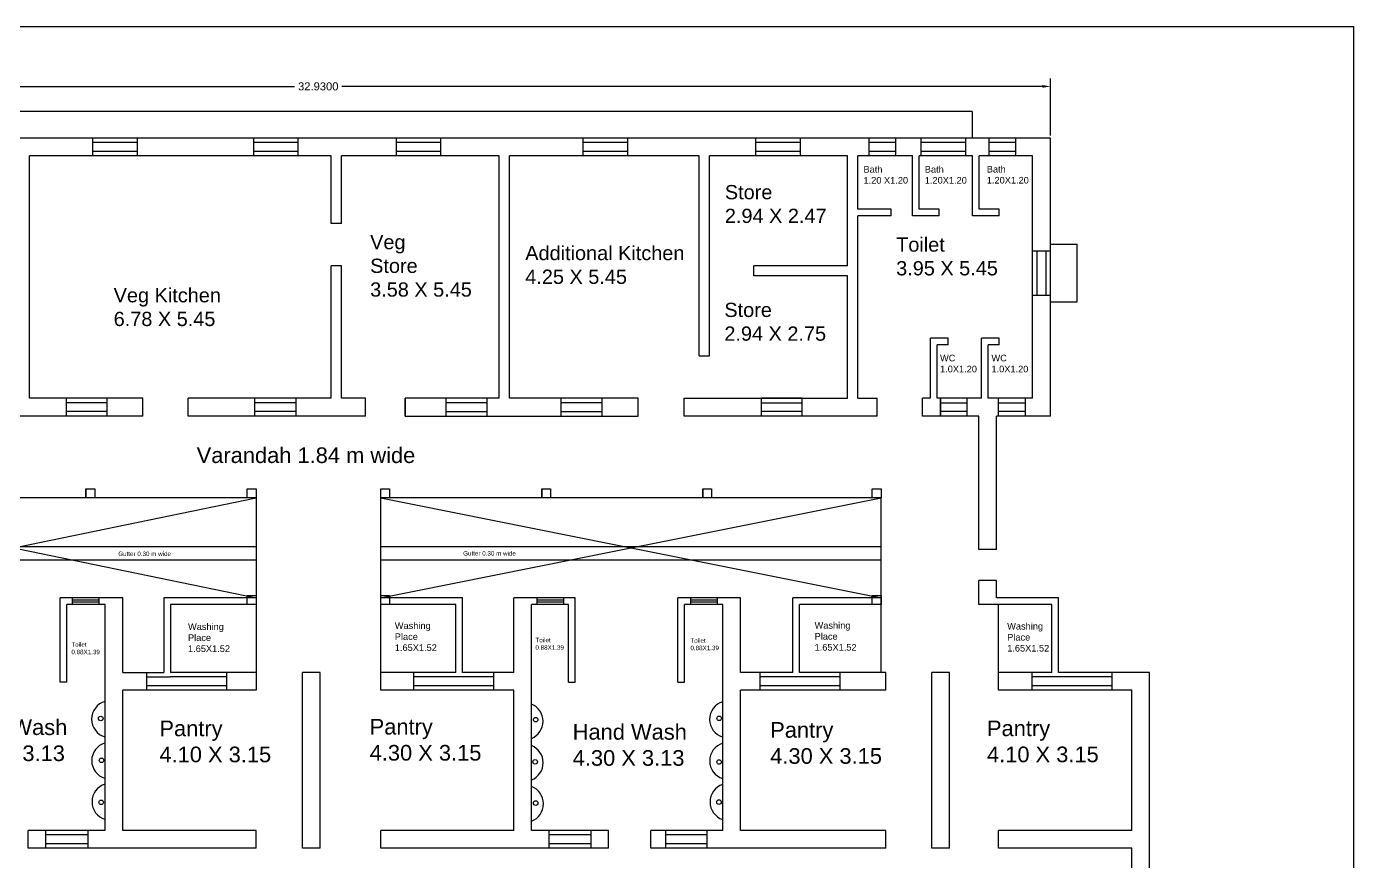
# Model space of a CAD drawing. Header units: inches. Extents: x 101 to 668, y -217 to 99.
# Drawn here: x 487.62 to 517.46, y -50.74 to -31.96 of the extents above; entities that cross this region are included whole.
import ezdxf

# ---------------------------------------------------------------- set-up
doc = ezdxf.new("R2010")
doc.units = ezdxf.units.IN
doc.header["$MEASUREMENT"] = 0
doc.styles.get("Standard").update_dxf_attribs({"font": 'arial.ttf'})
doc.dimstyles.get("Standard").update_dxf_attribs({"dimtxt": 0.18, "dimasz": 0.18, "dimexe": 0.18, "dimexo": 0.0625, "dimgap": 0.09, "dimtad": 0, "dimtih": 1, "dimtoh": 1, "dimdec": 4, "dimzin": 0, "dimdsep": 46, "dimtxsty": 'Standard', "dimcen": 0.09, "dimadec": 0, "dimazin": 0, "dimtfac": 1, "dimtdec": 4, "dimtofl": 0, "dimtmove": 0, "dimatfit": 3, "dimfxl": 1, "dimtolj": 1, "dimtzin": 0, "dimarcsym": 0})

# ---------------------------------------------------------------- blocks, each defined once
blk = doc.blocks.new('*D153')
at = {"color": 0, "lineweight": -2}
for p, q in [((477.716, -34.412), (477.716, -33.131)), ((477.896, -33.311), (493.648, -33.311)), ((510.466, -33.311), (494.714, -33.311)), ((510.646, -34.412), (510.646, -33.131))]:
    blk.add_line(p, q, dxfattribs=at)
at = {"color": 0}
for points in [[(477.896, -33.281), (477.896, -33.341), (477.716, -33.311)], [(510.466, -33.281), (510.466, -33.341), (510.646, -33.311)]]:
    blk.add_solid(points, dxfattribs=at)
at = {"layer": 'Defpoints', "color": 0}
for p in [(510.646, -33.311), (477.716, -34.475), (510.646, -34.475)]:
    blk.add_point(p, dxfattribs=at)
at = {"color": 0, "insert": (494.181, -33.311), "char_height": 0.18, "attachment_point": 5}
blk.add_mtext('\\A1;32.9300', dxfattribs=at)

msp = doc.modelspace()

# ---------------------------------------------------------------- linework, layer by layer
for p, q in [((508.88342, -33.87479), (479.21308, -33.87479)), ((508.88342, -33.87479), (508.88342, -34.47479)), ((510.64609, -34.47479), (477.71609, -34.47479)), ((489.10571, -34.47479), (489.10571, -34.87479)), ((490.10571, -34.57479), (489.10571, -34.57479)), ((490.10571, -34.47479), (490.10571, -34.87479)), ((492.72425, -34.47479), (492.72425, -34.87479)), ((493.72425, -34.57479), (492.72425, -34.57479)), ((493.72425, -34.47479), (493.72425, -34.87479)), ((495.93245, -34.47479), (495.93245, -34.87479)), ((496.93245, -34.57479), (495.93245, -34.57479)), ((496.93245, -34.47479), (496.93245, -34.87479)), ((500.13259, -34.47479), (500.13259, -34.87479)), ((501.13259, -34.57479), (500.13259, -34.57479)), ((501.13259, -34.47479), (501.13259, -34.87479)), ((504.01555, -34.47479), (504.01555, -34.87479)), ((505.01555, -34.57479), (504.01555, -34.57479)), ((505.01555, -34.47479), (505.01555, -34.87479)), ((506.57211, -34.87479), (506.57211, -34.47479)), ((507.17211, -34.57479), (506.57211, -34.57479)), ((507.17211, -34.87479), (507.17211, -34.47479)), ((507.73342, -34.47479), (507.73342, -34.87479)), ((508.73342, -34.57479), (507.73342, -34.57479)), ((508.73342, -34.47479), (508.73342, -34.87479)), ((509.26792, -34.87479), (509.26792, -34.47479)), ((509.86792, -34.57479), (509.26792, -34.57479)), ((509.86792, -34.87479), (509.86792, -34.47479)), ((510.64609, -40.72479), (510.64609, -34.47479)), ((491.65823, -34.87479), (487.68609, -34.87479)), ((487.68609, -40.32479), (487.68609, -34.87479)), ((490.10571, -34.77479), (489.10571, -34.77479)), ((494.47087, -34.87479), (491.65823, -34.87479)), ((493.72425, -34.77479), (492.72425, -34.77479)), ((494.47087, -36.39479), (494.47087, -34.87479)), ((498.25171, -34.87479), (494.70087, -34.87479)), ((494.70087, -36.39479), (494.70087, -34.87479)), ((496.93245, -34.77479), (495.93245, -34.77479)), ((498.25171, -40.32479), (498.25171, -34.87479)), ((502.74945, -34.87479), (498.48171, -34.87479)), ((498.48171, -40.32479), (498.48171, -34.87479)), ((501.13259, -34.77479), (500.13259, -34.77479)), ((502.74945, -39.37479), (502.74945, -34.87479)), ((506.08471, -34.87479), (502.97945, -34.87479)), ((502.97945, -37.34479), (502.97945, -34.87479)), ((505.01555, -34.77479), (504.01555, -34.77479)), ((506.08471, -37.34479), (506.08471, -34.87479)), ((507.54609, -34.87479), (506.31471, -34.87479)), ((506.31471, -36.07479), (506.31471, -34.87479)), ((507.54609, -34.87479), (506.31471, -34.87479)), ((506.31471, -36.07479), (506.31471, -34.87479)), ((507.17211, -34.77479), (506.57211, -34.77479)), ((507.54609, -36.22479), (507.54609, -34.87479)), ((508.89609, -34.87479), (507.69609, -34.87479)), ((507.69609, -36.07479), (507.69609, -34.87479)), ((508.89609, -34.87479), (507.69609, -34.87479)), ((508.73342, -34.77479), (507.73342, -34.77479)), ((508.89609, -36.22479), (508.89609, -34.87479)), ((510.24609, -34.87479), (509.04609, -34.87479)), ((509.04609, -36.07479), (509.04609, -34.87479)), ((510.24609, -34.87479), (509.04609, -34.87479)), ((509.86792, -34.77479), (509.26792, -34.77479)), ((510.24609, -40.32479), (510.24609, -34.87479)), ((510.24609, -40.32479), (510.24609, -34.87479)), ((507.06471, -36.07479), (506.31471, -36.07479)), ((507.06471, -36.22479), (507.06471, -36.07479)), ((508.14609, -36.07479), (507.69609, -36.07479)), ((508.14609, -36.22479), (508.14609, -36.07479)), ((509.49609, -36.07479), (509.04609, -36.07479)), ((509.49609, -36.22479), (509.49609, -36.07479)), ((509.49609, -36.22479), (509.49609, -36.07479)), ((494.70087, -36.39479), (494.47087, -36.39479)), ((504.01555, -36.15224), (504.01555, -36.15224)), ((506.31471, -37.34479), (506.31471, -36.22479)), ((507.06471, -36.22479), (506.31471, -36.22479)), ((508.14609, -36.22479), (507.54609, -36.22479)), ((509.49609, -36.22479), (508.89609, -36.22479)), ((510.64609, -36.85565), (511.24609, -36.85565)), ((511.24609, -38.15565), (511.24609, -36.85565)), ((510.24609, -37.00565), (510.64609, -37.00565)), ((510.34609, -38.00565), (510.34609, -37.00565)), ((510.54609, -38.00565), (510.54609, -37.00565)), ((494.47087, -40.32479), (494.47087, -37.34479)), ((494.70087, -37.34479), (494.47087, -37.34479)), ((494.70087, -40.32479), (494.70087, -37.34479)), ((502.97945, -39.37479), (502.97945, -37.34479)), ((506.08471, -37.34479), (503.97945, -37.34479)), ((503.97945, -37.57479), (503.97945, -37.34479)), ((506.08471, -37.57479), (503.97945, -37.57479)), ((506.08471, -40.32479), (506.08471, -37.57479)), ((506.31471, -40.32479), (506.31471, -37.34479)), ((510.24609, -38.00565), (510.64609, -38.00565)), ((510.64609, -38.15565), (511.24609, -38.15565)), ((507.94609, -40.32479), (507.94609, -38.97479)), ((508.34609, -38.97479), (507.94609, -38.97479)), ((508.34609, -39.12479), (508.34609, -38.97479)), ((509.09609, -40.32479), (509.09609, -38.97479)), ((509.49609, -38.97479), (509.09609, -38.97479)), ((509.49609, -39.12479), (509.49609, -38.97479)), ((502.74945, -39.37479), (502.97945, -39.37479)), ((508.09609, -40.32479), (508.09609, -39.12479)), ((508.34609, -39.12479), (508.09609, -39.12479)), ((509.24609, -40.32479), (509.24609, -39.12479)), ((509.49609, -39.12479), (509.24609, -39.12479)), ((490.23609, -40.32479), (487.68609, -40.32479)), ((488.51609, -40.72479), (488.51609, -40.32479)), ((489.43609, -40.42479), (488.51609, -40.42479)), ((489.43609, -40.72479), (489.43609, -40.32479)), ((490.23609, -40.72479), (490.23609, -40.32479)), ((494.47087, -40.32479), (491.25609, -40.32479)), ((491.25609, -40.72479), (491.25609, -40.32479)), ((492.75609, -40.72479), (492.75609, -40.32479)), ((493.68609, -40.42479), (492.75609, -40.42479)), ((493.68609, -40.72479), (493.68609, -40.32479)), ((495.24609, -40.32479), (494.70087, -40.32479)), ((495.24609, -40.72479), (495.24609, -40.32479)), ((496.13609, -40.72479), (496.13609, -40.32479)), ((498.25171, -40.32479), (496.13609, -40.32479)), ((496.13609, -40.32479), (496.13609, -40.72479)), ((497.05609, -40.72479), (497.05609, -40.32479)), ((497.97609, -40.42479), (497.05609, -40.42479)), ((497.97609, -40.72479), (497.97609, -40.32479)), ((501.37609, -40.32479), (498.48171, -40.32479)), ((499.64609, -40.72479), (499.64609, -40.32479)), ((500.56609, -40.42479), (499.64609, -40.42479)), ((500.56609, -40.72479), (500.56609, -40.32479)), ((501.37609, -40.72479), (501.37609, -40.32479)), ((502.40609, -40.72479), (502.40609, -40.32479)), ((502.40609, -40.32479), (506.08471, -40.32479)), ((505.06609, -40.32479), (504.14609, -40.32479)), ((504.14609, -40.72479), (504.14609, -40.32479)), ((504.14609, -40.42479), (505.06609, -40.42479)), ((505.06609, -40.72479), (505.06609, -40.32479)), ((506.31471, -40.32479), (506.74609, -40.32479)), ((506.74609, -40.72479), (506.74609, -40.32479)), ((507.94609, -40.32479), (507.76609, -40.32479)), ((507.94609, -40.32479), (507.76609, -40.32479)), ((507.76609, -40.72479), (507.76609, -40.32479)), ((507.94609, -40.32479), (507.76609, -40.32479)), ((507.94609, -40.32479), (507.76609, -40.32479)), ((509.09609, -40.32479), (508.09609, -40.32479)), ((508.11609, -40.32479), (508.09609, -40.32479)), ((509.09609, -40.32479), (508.09609, -40.32479)), ((508.11609, -40.32479), (508.09609, -40.32479)), ((508.17093, -40.32479), (508.17093, -40.72479)), ((508.17093, -40.72479), (508.17093, -40.32479)), ((508.17093, -40.42479), (508.77093, -40.42479)), ((508.77093, -40.72479), (508.77093, -40.32479)), ((510.24609, -40.32479), (509.24609, -40.32479)), ((510.24609, -40.32479), (509.24609, -40.32479)), ((509.48134, -40.72479), (509.48134, -40.32479)), ((509.48134, -40.42479), (510.08134, -40.42479)), ((510.08134, -40.72479), (510.08134, -40.32479)), ((490.23609, -40.72479), (485.73609, -40.72479)), ((489.43609, -40.62479), (488.51609, -40.62479)), ((495.24609, -40.72479), (491.25609, -40.72479)), ((493.68609, -40.62479), (492.75609, -40.62479)), ((496.13609, -40.72479), (501.37609, -40.72479)), ((497.05609, -40.62479), (497.97609, -40.62479)), ((499.64609, -40.62479), (500.56609, -40.62479)), ((506.74609, -40.72479), (502.40609, -40.72479)), ((505.06609, -40.62479), (504.14609, -40.62479)), ((509.03609, -40.72479), (507.76609, -40.72479)), ((508.11609, -40.72479), (507.76609, -40.72479)), ((508.77093, -40.62479), (508.17093, -40.62479)), ((509.03609, -43.72479), (509.03609, -40.72479)), ((510.64609, -40.72479), (509.43609, -40.72479)), ((509.43609, -43.72479), (509.43609, -40.72479)), ((510.08134, -40.62479), (509.48134, -40.62479)), ((488.95609, -42.36479), (488.95609, -42.56479)), ((488.95609, -42.56479), (488.95609, -42.36479)), ((488.95609, -42.36479), (489.15609, -42.36479)), ((489.15609, -42.36479), (489.15609, -42.56479)), ((492.58609, -42.56479), (492.58609, -42.36479)), ((492.58609, -42.36479), (492.78609, -42.36479)), ((492.78609, -42.36479), (492.78609, -42.56479)), ((495.58609, -42.56479), (495.58609, -42.36479)), ((495.58609, -42.36479), (495.78609, -42.36479)), ((495.78609, -42.36479), (495.78609, -42.56479)), ((499.20609, -42.36479), (499.20609, -42.56479)), ((499.20609, -42.56479), (499.20609, -42.36479)), ((499.20609, -42.36479), (499.40609, -42.36479)), ((499.40609, -42.36479), (499.40609, -42.56479)), ((502.82609, -42.36479), (502.82609, -42.56479)), ((502.82609, -42.56479), (502.82609, -42.36479)), ((502.82609, -42.36479), (503.02609, -42.36479)), ((503.02609, -42.36479), (503.02609, -42.56479)), ((506.63609, -42.56479), (506.63609, -42.36479)), ((506.63609, -42.36479), (506.83609, -42.36479)), ((506.83609, -42.36479), (506.83609, -42.56479)), ((492.78609, -42.56479), (481.71609, -42.56479)), ((481.86609, -42.56479), (492.78609, -44.81479)), ((481.86609, -44.81479), (492.78609, -42.56479)), ((489.15609, -42.56479), (488.95609, -42.56479)), ((492.78609, -42.56479), (492.58609, -42.56479)), ((492.78609, -42.56479), (492.78609, -46.89479)), ((495.58609, -46.89479), (495.58609, -42.56479)), ((506.83609, -42.56479), (495.58609, -42.56479)), ((495.58609, -42.56479), (506.83609, -44.81479)), ((495.58609, -44.81479), (506.83609, -42.56479)), ((495.78609, -42.56479), (495.58609, -42.56479)), ((499.40609, -42.56479), (499.20609, -42.56479)), ((503.02609, -42.56479), (502.82609, -42.56479)), ((506.83609, -42.56479), (506.63609, -42.56479)), ((506.83609, -46.49479), (506.83609, -42.56479)), ((492.78609, -43.66479), (481.86609, -43.66479)), ((506.83609, -43.66479), (495.58609, -43.66479)), ((509.43609, -43.72479), (509.03609, -43.72479)), ((492.78609, -43.96479), (481.86609, -43.96479)), ((506.83609, -43.96479), (495.58609, -43.96479)), ((509.43609, -44.42479), (509.03609, -44.42479)), ((509.03609, -44.96479), (509.03609, -44.42479)), ((509.43609, -44.81479), (509.43609, -44.42479)), ((489.78609, -44.81479), (488.37609, -44.81479)), ((488.37609, -46.71479), (488.37609, -44.81479)), ((489.38609, -44.96479), (488.52609, -44.96479)), ((488.52609, -46.71479), (488.52609, -44.96479)), ((488.65467, -44.96479), (488.65467, -44.81479)), ((489.25467, -44.86479), (488.65467, -44.86479)), ((489.25467, -44.91479), (488.65467, -44.91479)), ((489.25467, -44.96479), (489.25467, -44.81479)), ((489.38609, -46.49479), (489.38609, -44.96479)), ((489.78609, -46.49479), (489.78609, -44.81479)), ((492.78609, -44.81479), (490.70609, -44.81479)), ((490.70609, -44.81479), (490.70609, -46.49479)), ((492.78609, -44.96479), (490.85609, -44.96479)), ((490.85609, -44.96479), (490.85609, -46.49479)), ((492.58609, -44.96479), (492.58609, -44.76479)), ((492.58609, -44.76479), (492.78609, -44.76479)), ((492.78609, -44.96479), (492.58609, -44.96479)), ((492.78609, -44.76479), (492.78609, -44.96479)), ((495.58609, -44.96479), (495.58609, -44.76479)), ((495.58609, -44.76479), (495.78609, -44.76479)), ((497.42609, -44.81479), (495.58609, -44.81479)), ((497.27609, -44.96479), (495.58609, -44.96479)), ((495.78609, -44.96479), (495.58609, -44.96479)), ((495.78609, -44.76479), (495.78609, -44.96479)), ((497.27609, -46.49479), (497.27609, -44.96479)), ((497.42609, -46.49479), (497.42609, -44.81479)), ((498.57609, -46.49479), (498.57609, -44.81479)), ((499.95609, -44.81479), (498.57609, -44.81479)), ((499.80609, -44.96479), (498.97609, -44.96479)), ((498.97609, -50.04479), (498.97609, -44.96479)), ((499.10156, -44.96479), (499.10156, -44.81479)), ((499.70156, -44.86479), (499.10156, -44.86479)), ((499.70156, -44.91479), (499.10156, -44.91479)), ((499.70156, -44.96479), (499.70156, -44.81479)), ((499.80609, -46.71479), (499.80609, -44.96479)), ((499.95609, -46.71479), (499.95609, -44.81479)), ((503.67609, -44.81479), (502.26609, -44.81479)), ((502.26609, -46.71479), (502.26609, -44.81479)), ((503.27609, -44.96479), (502.41609, -44.96479)), ((502.41609, -46.71479), (502.41609, -44.96479)), ((502.55692, -44.96479), (502.55692, -44.81479)), ((503.15692, -44.86479), (502.55692, -44.86479)), ((503.15692, -44.91479), (502.55692, -44.91479)), ((503.15692, -44.96479), (503.15692, -44.81479)), ((503.27609, -50.04479), (503.27609, -44.96479)), ((503.67609, -46.49479), (503.67609, -44.81479)), ((506.83609, -44.81479), (504.85609, -44.81479)), ((504.85609, -46.49479), (504.85609, -44.81479)), ((506.83609, -44.96479), (505.00609, -44.96479)), ((505.00609, -46.49479), (505.00609, -44.96479)), ((506.63609, -44.96479), (506.63609, -44.76479)), ((506.63609, -44.76479), (506.83609, -44.76479)), ((506.83609, -44.96479), (506.63609, -44.96479)), ((506.83609, -44.76479), (506.83609, -44.96479)), ((510.67609, -44.96479), (509.03609, -44.96479)), ((510.82609, -44.81479), (509.43609, -44.81479)), ((509.47609, -46.89479), (509.47609, -44.96479)), ((510.67609, -46.49479), (510.67609, -44.96479)), ((510.82609, -46.49479), (510.82609, -44.81479)), ((489.38609, -50.04479), (489.38609, -46.49479)), ((489.78609, -46.49479), (490.70609, -46.49479)), ((490.31814, -46.49479), (490.31814, -46.89479)), ((492.78609, -46.49479), (490.85609, -46.49479)), ((492.11814, -46.49479), (492.11814, -46.89479)), ((494.22609, -46.49479), (493.82609, -46.49479)), ((493.82609, -50.44479), (493.82609, -46.49479)), ((494.22609, -50.44479), (494.22609, -46.49479)), ((497.27609, -46.49479), (495.58609, -46.49479)), ((496.3224, -46.49479), (496.3224, -46.89479)), ((498.57609, -46.49479), (497.42609, -46.49479)), ((498.1224, -46.49479), (498.1224, -46.89479)), ((498.97609, -50.04479), (498.97609, -46.49479)), ((503.27609, -50.04479), (503.27609, -46.49479)), ((504.85609, -46.49479), (503.67609, -46.49479)), ((504.11041, -46.49479), (504.11041, -46.89479)), ((506.94609, -46.49479), (505.00609, -46.49479)), ((505.91041, -46.49479), (505.91041, -46.89479)), ((506.94609, -46.89479), (506.94609, -46.49479)), ((507.97609, -50.44479), (507.97609, -46.49479)), ((508.37609, -46.49479), (507.97609, -46.49479)), ((508.37609, -50.44479), (508.37609, -46.49479)), ((510.67609, -46.49479), (509.47609, -46.49479)), ((510.22891, -46.49479), (510.22891, -46.89479)), ((512.87609, -46.49479), (510.82609, -46.49479)), ((512.02891, -46.49479), (512.02891, -46.89479)), ((512.87609, -61.51479), (512.87609, -46.49479)), ((488.52609, -46.71479), (488.37609, -46.71479)), ((490.31814, -46.59479), (490.85609, -46.59479)), ((492.11814, -46.79479), (490.31814, -46.79479)), ((492.11814, -46.59479), (490.85609, -46.59479)), ((497.42609, -46.59479), (496.3224, -46.59479)), ((498.1224, -46.79479), (496.3224, -46.79479)), ((498.1224, -46.59479), (497.42609, -46.59479)), ((499.80609, -46.71479), (499.95609, -46.71479)), ((502.26609, -46.71479), (502.41609, -46.71479)), ((505.00609, -46.59479), (504.11041, -46.59479)), ((505.91041, -46.79479), (504.11041, -46.79479)), ((505.91041, -46.59479), (505.00609, -46.59479)), ((510.67609, -46.59479), (510.22891, -46.59479)), ((512.02891, -46.79479), (510.22891, -46.79479)), ((512.02891, -46.59479), (510.67609, -46.59479)), ((492.78609, -46.89479), (489.78609, -46.89479)), ((489.78609, -50.04479), (489.78609, -46.89479)), ((498.57609, -46.89479), (495.58609, -46.89479)), ((498.57609, -50.04479), (498.57609, -46.89479)), ((503.67609, -50.04479), (503.67609, -46.89479)), ((506.94609, -46.89479), (503.67609, -46.89479)), ((512.47609, -46.89479), (509.47609, -46.89479)), ((512.47609, -50.04479), (512.47609, -46.89479)), ((496.3224, -48.45004), (496.3224, -48.45004)), ((510.22891, -48.47691), (510.22891, -48.47691)), ((489.38609, -50.04479), (487.65609, -50.04479)), ((487.65609, -50.44479), (487.65609, -50.04479)), ((488.05609, -50.44479), (488.05609, -50.04479)), ((489.00609, -50.44479), (489.00609, -50.04479)), ((492.78609, -50.04479), (489.78609, -50.04479)), ((492.78609, -50.44479), (492.78609, -50.04479)), ((495.58609, -50.44479), (495.58609, -50.04479)), ((498.57609, -50.04479), (495.58609, -50.04479)), ((500.70609, -50.04479), (498.97609, -50.04479)), ((499.37609, -50.44479), (499.37609, -50.04479)), ((500.31609, -50.44479), (500.31609, -50.04479)), ((500.70609, -50.44479), (500.70609, -50.04479)), ((501.65609, -50.44479), (501.65609, -50.04479)), ((503.27609, -50.04479), (501.65609, -50.04479)), ((501.99385, -50.44479), (501.99385, -50.04479)), ((502.92385, -50.44479), (502.92385, -50.04479)), ((506.94609, -50.04479), (503.67609, -50.04479)), ((506.94609, -50.44479), (506.94609, -50.04479)), ((509.47609, -50.44479), (509.47609, -50.04479)), ((512.47609, -50.04479), (509.47609, -50.04479)), ((489.00609, -50.14479), (488.05609, -50.14479)), ((489.00609, -50.34479), (488.05609, -50.34479)), ((500.31609, -50.14479), (499.37609, -50.14479)), ((500.31609, -50.34479), (499.37609, -50.34479)), ((502.92385, -50.14479), (501.99385, -50.14479)), ((502.92385, -50.34479), (501.99385, -50.34479)), ((492.78609, -50.44479), (487.65609, -50.44479)), ((494.22609, -50.44479), (493.82609, -50.44479)), ((500.70609, -50.44479), (495.58609, -50.44479)), ((506.94609, -50.44479), (501.65609, -50.44479)), ((508.37609, -50.44479), (507.97609, -50.44479)), ((512.47609, -50.44479), (509.47609, -50.44479)), ((512.47609, -61.11479), (512.47609, -50.44479))]:
    msp.add_line(p, q)
msp.add_lwpolyline([(469.95535, -31.96394), (517.45988, -31.96394), (517.45988, -69.63722), (469.95535, -69.63722)], close=True)
for centre in [(489.2895, -47.5277), (499.06929, -47.55516), (503.19741, -47.52587), (489.30724, -48.46956), (499.0589, -48.50369), (503.19475, -48.50737), (489.299, -49.41491), (499.0704, -49.43138), (503.19068, -49.40873)]:
    msp.add_circle(centre, 0.051)
for centre, start, end in [((489.49973, -47.5432), 105.875462, 254.124538), ((498.82165, -47.59068), 291.822141, 68.177859), ((503.39685, -47.54872), 106.899334, 253.100666), ((489.50206, -48.47722), 106.208988, 253.791012), ((498.82398, -48.5247), 291.477275, 68.522725), ((503.39918, -48.48273), 107.234638, 252.765362), ((489.50883, -49.40112), 107.184467, 252.815533), ((498.83075, -49.4486), 290.476602, 69.523398), ((503.40595, -49.40664), 108.215556, 251.784444)]:
    msp.add_arc(centre, 0.41545, start, end)

# ---------------------------------------------------------------- texts
at = {"attachment_point": 1}
for s, insert, char_height, width in [('Bath\\P1.20 X1.20', (506.44195, -35.10185), 0.14837, 2.729872), ('Bath\\P1.20X1.20', (507.82083, -35.10185), 0.14837, 2.729872), ('Bath\\P1.20X1.20', (509.21469, -35.09926), 0.14837, 2.729872), ('Store\\P2.94 X 2.47', (503.32451, -35.52925), 0.3200978, 2.729872), ('Veg\\PStore\\P3.58 X 5.45', (495.34799, -36.65214), 0.3200978, 2.729872), ('Toilet\\P3.95 X 5.45', (507.17668, -36.70768), 0.3200978, 2.729872), ('Additional Kitchen\\P4.25 X 5.45', (498.83614, -36.89892), 0.3200978, 3.7452216), ('Veg Kitchen\\P6.78 X 5.45', (489.58069, -37.84773), 0.3200978, 2.729872), ('Store\\P2.94 X 2.75', (503.31324, -38.17743), 0.3200978, 2.729872), ('WC\\P1.0X1.20', (508.16322, -39.34651), 0.14837, 2.729872), ('WC\\P1.0X1.20', (509.31971, -39.34651), 0.14837, 2.729872), ('Varandah 1.84 m wide', (491.44684, -41.43069), 0.351739, 8.6047683), ('Gutter 0.30 m wide', (489.68354, -43.77348), 0.100473, 2.729872), ('Gutter 0.30 m wide', (497.4393, -43.76426), 0.100473, 2.729872), ('Washing \\PPlace\\P1.65X1.52', (505.3422, -45.35965), 0.14837, 2.729872), ('Washing \\PPlace\\P1.65X1.52', (491.25224, -45.38912), 0.14837, 2.729872), ('Washing \\PPlace\\P1.65X1.52', (495.90261, -45.36625), 0.14837, 2.729872), ('Washing \\PPlace\\P1.65X1.52', (509.67345, -45.37919), 0.14837, 2.729872), ('Toilet\\P0.88X1.39', (488.62973, -45.81468), 0.100473, 2.729872), ('Toilet\\P0.88X1.39', (499.06531, -45.71374), 0.100473, 2.729872), ('Toilet\\P0.88X1.39', (502.55035, -45.72442), 0.100473, 2.729872), ('Hand Wash\\P4.30 X 3.13', (485.9707, -47.54867), 0.351739, 8.6047683), ('Pantry\\P4.10 X 3.15', (490.60941, -47.57527), 0.351739, 8.6047683), ('Pantry\\P4.30 X 3.15', (495.33693, -47.53739), 0.351739, 8.6047683), ('Hand Wash\\P4.30 X 3.13', (499.90281, -47.65376), 0.351739, 8.6047683), ('Pantry\\P4.30 X 3.15', (504.34454, -47.60984), 0.351739, 8.6047683), ('Pantry\\P4.10 X 3.15', (509.21875, -47.57396), 0.351739, 8.6047683)]:
    msp.add_mtext(s, dxfattribs=dict(at, insert=insert, char_height=char_height, width=width))

# ---------------------------------------------------------------- dimensions: what is measured, and where the dimension line sits
dim = msp.add_linear_dim(base=(510.64609, -33.31146), p1=(477.71609, -34.47479), p2=(510.64609, -34.47479), dimstyle='Standard')
dim.commit()
dim.dimension.update_dxf_attribs({"geometry": '*D153', "text_midpoint": (494.18109, -33.31146)})

doc.saveas('drawing.dxf')
